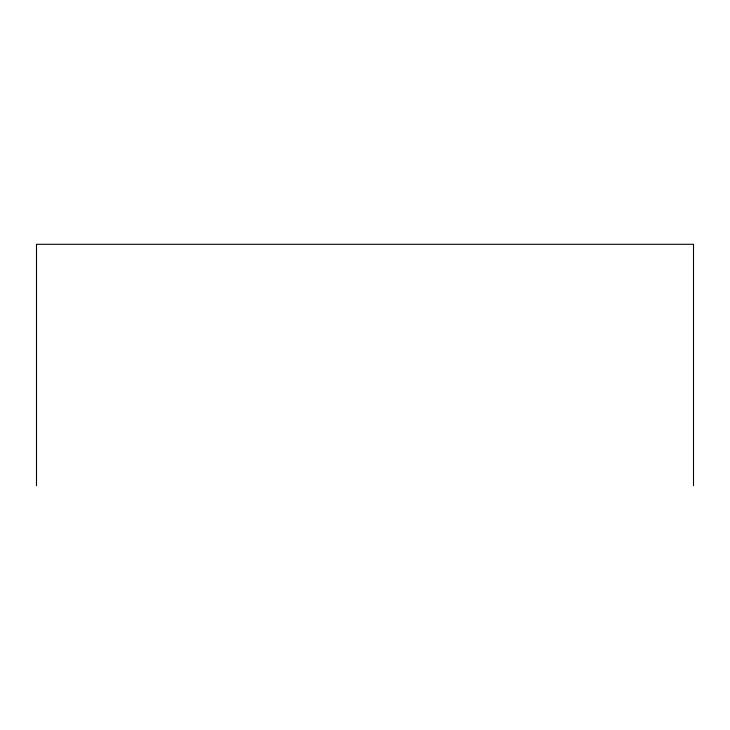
<?xml version="1.0" encoding="UTF-8"?>
<svg xmlns="http://www.w3.org/2000/svg" width="730" height="730" viewBox="0 0 730 730"><rect width="100%" height="100%" fill="white"/><g stroke="black" fill="none" stroke-linecap="round" stroke-linejoin="round"><path stroke-width="1.09" d="M693.5 485.696L693.5 244.304L36.5 244.304L36.5 485.696"/></g></svg>
